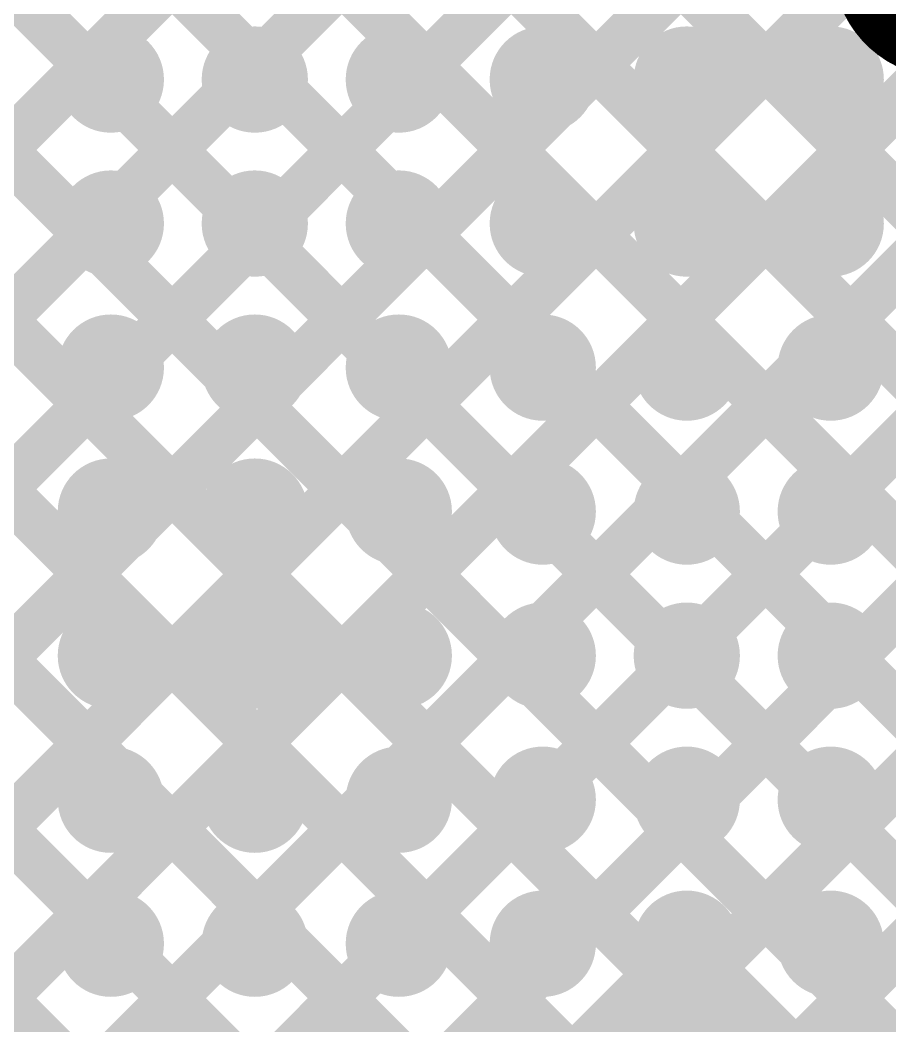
# Model space of a CAD drawing. Header units: millimetres. Extents: x -0.28 to 3.03, y -0.05 to 3.12.
# Drawn here: x 1.0859 to 1.231, y 1.8083 to 1.976 of the extents above; entities that cross this region are included whole.
import ezdxf

# ---------------------------------------------------------------- set-up
doc = ezdxf.new("R2010")
doc.units = ezdxf.units.MM
doc.header["$MEASUREMENT"] = 0
for name, color, linetype in [('BottomLayer', 5, 'Continuous'), ('BottomPaste', 16, 'Continuous'), ('BottomSolder', 6, 'Continuous'), ('TopLayer', 1, 'Continuous'), ('ViaHoleLayer', 16, 'Continuous')]:
    doc.layers.add(name, color=color, linetype=linetype)

# ---------------------------------------------------------------- blocks, each defined once
blk = doc.blocks.new('2835_LED_B_12')
at = {"layer": 'BottomLayer'}
blk.add_hatch(color=5, dxfattribs=at).paths.add_polyline_path([(-0.00069, 0.04606), (0.08829, 0.04606), (0.08829, -0.04606), (-0.00069, -0.04606)])
at = {"layer": 'BottomPaste'}
blk.add_hatch(color=16, dxfattribs=at).paths.add_polyline_path([(-0.00069, 0.04606), (0.08829, 0.04606), (0.08829, -0.04606), (-0.00069, -0.04606)])
at = {"layer": 'BottomSolder'}
blk.add_hatch(color=6, dxfattribs=at).paths.add_polyline_path([(-0.00469, 0.05006), (0.09229, 0.05006), (0.09229, -0.05006), (-0.00469, -0.05006)])

msp = doc.modelspace()

# ---------------------------------------------------------------- hatches: boundary and pattern name
at = {"layer": 'BottomLayer'}
for points in [[(1.02701, 2.06117), (1.03266, 2.06683), (1.27225, 1.82725), (1.26659, 1.82159)], [(1.05838, 2.05809), (1.06403, 2.06375), (1.27532, 1.85246), (1.26966, 1.8468)], [(1.08708, 2.05766), (1.09274, 2.06332), (1.27286, 1.8832), (1.2672, 1.87754)], [(1.11468, 2.05835), (1.12034, 2.06401), (1.27298, 1.91136), (1.26733, 1.90571)], [(1.01696, 2.04293), (1.02262, 2.04859), (1.25588, 1.81533), (1.25023, 1.80967)], [(0.90686, 1.77255), (0.90121, 1.77821), (1.16585, 2.04285), (1.17151, 2.0372)], [(0.96759, 2.03574), (0.97324, 2.0414), (1.24681, 1.76783), (1.24116, 1.76217)], [(0.99548, 2.03614), (1.00113, 2.04179), (1.2495, 1.79343), (1.24384, 1.78777)], [(0.95108, 2.02397), (0.95673, 2.02962), (1.23504, 1.75132), (1.22938, 1.74566)], [(0.92589, 1.7633), (0.92023, 1.76895), (1.17806, 2.02678), (1.18372, 2.02113)], [(0.93354, 1.74266), (0.92788, 1.74831), (1.19862, 2.01905), (1.20427, 2.0134)], [(0.93656, 2.0102), (0.94222, 2.01586), (1.2218, 1.73627), (1.21615, 1.73061)], [(0.92242, 1.99606), (0.92807, 2.00171), (1.20714, 1.72265), (1.20148, 1.71699)], [(0.95367, 1.7345), (0.94801, 1.74016), (1.20669, 1.99885), (1.21235, 1.99319)], [(0.95367, 1.7345), (0.94801, 1.74016), (1.20669, 1.99885), (1.21235, 1.99319)], [(0.96612, 1.71867), (0.96046, 1.72433), (1.22265, 1.98651), (1.2283, 1.98086)], [(0.91024, 1.97995), (0.9159, 1.98561), (1.19102, 1.71048), (1.18537, 1.70482)], [(0.97926, 1.70353), (0.9736, 1.70919), (1.2376, 1.97318), (1.24325, 1.96752)], [(1.00117, 1.69715), (0.99551, 1.70281), (1.24413, 1.95142), (1.24978, 1.94577)], [(1.02275, 1.69045), (1.01709, 1.69611), (1.25075, 1.92976), (1.2564, 1.9241)], [(1.03616, 1.67557), (1.0305, 1.68123), (1.26741, 1.91814), (1.27307, 1.91249)], [(1.06349, 1.67462), (1.05783, 1.68028), (1.26835, 1.89079), (1.274, 1.88514)], [(1.09239, 1.67523), (1.08673, 1.68089), (1.26712, 1.86128), (1.27278, 1.85563)]]:
    msp.add_hatch(color=5, dxfattribs=at).paths.add_polyline_path(points)
h = msp.add_hatch(color=5, dxfattribs=at)
edge = h.paths.add_edge_path()
edge.add_arc((1.10102, 1.96606), 0.00886, 0, 360)
h = msp.add_hatch(color=5, dxfattribs=at)
edge = h.paths.add_edge_path()
edge.add_arc((1.12503, 1.96606), 0.00886, 0, 360)
h = msp.add_hatch(color=5, dxfattribs=at)
edge = h.paths.add_edge_path()
edge.add_arc((1.14905, 1.96606), 0.00886, 0, 360)
h = msp.add_hatch(color=5, dxfattribs=at)
edge = h.paths.add_edge_path()
edge.add_arc((1.17306, 1.96606), 0.00886, 0, 360)
h = msp.add_hatch(color=5, dxfattribs=at)
edge = h.paths.add_edge_path()
edge.add_arc((1.19708, 1.96606), 0.00886, 0, 360)
h = msp.add_hatch(color=5, dxfattribs=at)
edge = h.paths.add_edge_path()
edge.add_arc((1.22109, 1.96606), 0.00886, 0, 360)
h = msp.add_hatch(color=5, dxfattribs=at)
edge = h.paths.add_edge_path()
edge.add_arc((1.10102, 1.94205), 0.00886, 0, 360)
h = msp.add_hatch(color=5, dxfattribs=at)
edge = h.paths.add_edge_path()
edge.add_arc((1.12503, 1.94205), 0.00886, 0, 360)
h = msp.add_hatch(color=5, dxfattribs=at)
edge = h.paths.add_edge_path()
edge.add_arc((1.14905, 1.94205), 0.00886, 0, 360)
h = msp.add_hatch(color=5, dxfattribs=at)
edge = h.paths.add_edge_path()
edge.add_arc((1.17306, 1.94205), 0.00886, 0, 360)
h = msp.add_hatch(color=5, dxfattribs=at)
edge = h.paths.add_edge_path()
edge.add_arc((1.19708, 1.94205), 0.00886, 0, 360)
h = msp.add_hatch(color=5, dxfattribs=at)
edge = h.paths.add_edge_path()
edge.add_arc((1.22109, 1.94205), 0.00886, 0, 360)
h = msp.add_hatch(color=5, dxfattribs=at)
edge = h.paths.add_edge_path()
edge.add_arc((1.10102, 1.91803), 0.00886, 0, 360)
h = msp.add_hatch(color=5, dxfattribs=at)
edge = h.paths.add_edge_path()
edge.add_arc((1.12503, 1.91803), 0.00886, 0, 360)
h = msp.add_hatch(color=5, dxfattribs=at)
edge = h.paths.add_edge_path()
edge.add_arc((1.14905, 1.91803), 0.00886, 0, 360)
h = msp.add_hatch(color=5, dxfattribs=at)
edge = h.paths.add_edge_path()
edge.add_arc((1.17306, 1.91803), 0.00886, 0, 360)
h = msp.add_hatch(color=5, dxfattribs=at)
edge = h.paths.add_edge_path()
edge.add_arc((1.19708, 1.91803), 0.00886, 0, 360)
h = msp.add_hatch(color=5, dxfattribs=at)
edge = h.paths.add_edge_path()
edge.add_arc((1.22109, 1.91803), 0.00886, 0, 360)
h = msp.add_hatch(color=5, dxfattribs=at)
edge = h.paths.add_edge_path()
edge.add_arc((1.10102, 1.89402), 0.00886, 0, 360)
h = msp.add_hatch(color=5, dxfattribs=at)
edge = h.paths.add_edge_path()
edge.add_arc((1.12503, 1.89402), 0.00886, 0, 360)
h = msp.add_hatch(color=5, dxfattribs=at)
edge = h.paths.add_edge_path()
edge.add_arc((1.14905, 1.89402), 0.00886, 0, 360)
h = msp.add_hatch(color=5, dxfattribs=at)
edge = h.paths.add_edge_path()
edge.add_arc((1.17306, 1.89402), 0.00886, 0, 360)
h = msp.add_hatch(color=5, dxfattribs=at)
edge = h.paths.add_edge_path()
edge.add_arc((1.19708, 1.89402), 0.00886, 0, 360)
h = msp.add_hatch(color=5, dxfattribs=at)
edge = h.paths.add_edge_path()
edge.add_arc((1.22109, 1.89402), 0.00886, 0, 360)
h = msp.add_hatch(color=5, dxfattribs=at)
edge = h.paths.add_edge_path()
edge.add_arc((1.10102, 1.87), 0.00886, 0, 360)
h = msp.add_hatch(color=5, dxfattribs=at)
edge = h.paths.add_edge_path()
edge.add_arc((1.12503, 1.87), 0.00886, 0, 360)
h = msp.add_hatch(color=5, dxfattribs=at)
edge = h.paths.add_edge_path()
edge.add_arc((1.14905, 1.87), 0.00886, 0, 360)
h = msp.add_hatch(color=5, dxfattribs=at)
edge = h.paths.add_edge_path()
edge.add_arc((1.17306, 1.87), 0.00886, 0, 360)
h = msp.add_hatch(color=5, dxfattribs=at)
edge = h.paths.add_edge_path()
edge.add_arc((1.19708, 1.87), 0.00886, 0, 360)
h = msp.add_hatch(color=5, dxfattribs=at)
edge = h.paths.add_edge_path()
edge.add_arc((1.22109, 1.87), 0.00886, 0, 360)
h = msp.add_hatch(color=5, dxfattribs=at)
edge = h.paths.add_edge_path()
edge.add_arc((1.10102, 1.84598), 0.00886, 0, 360)
h = msp.add_hatch(color=5, dxfattribs=at)
edge = h.paths.add_edge_path()
edge.add_arc((1.12503, 1.84598), 0.00886, 0, 360)
h = msp.add_hatch(color=5, dxfattribs=at)
edge = h.paths.add_edge_path()
edge.add_arc((1.14905, 1.84598), 0.00886, 0, 360)
h = msp.add_hatch(color=5, dxfattribs=at)
edge = h.paths.add_edge_path()
edge.add_arc((1.17306, 1.84598), 0.00886, 0, 360)
h = msp.add_hatch(color=5, dxfattribs=at)
edge = h.paths.add_edge_path()
edge.add_arc((1.19708, 1.84598), 0.00886, 0, 360)
h = msp.add_hatch(color=5, dxfattribs=at)
edge = h.paths.add_edge_path()
edge.add_arc((1.22109, 1.84598), 0.00886, 0, 360)
h = msp.add_hatch(color=5, dxfattribs=at)
edge = h.paths.add_edge_path()
edge.add_arc((1.10102, 1.82197), 0.00886, 0, 360)
h = msp.add_hatch(color=5, dxfattribs=at)
edge = h.paths.add_edge_path()
edge.add_arc((1.12503, 1.82197), 0.00886, 0, 360)
h = msp.add_hatch(color=5, dxfattribs=at)
edge = h.paths.add_edge_path()
edge.add_arc((1.14905, 1.82197), 0.00886, 0, 360)
h = msp.add_hatch(color=5, dxfattribs=at)
edge = h.paths.add_edge_path()
edge.add_arc((1.17306, 1.82197), 0.00886, 0, 360)
h = msp.add_hatch(color=5, dxfattribs=at)
edge = h.paths.add_edge_path()
edge.add_arc((1.19708, 1.82197), 0.00886, 0, 360)
h = msp.add_hatch(color=5, dxfattribs=at)
edge = h.paths.add_edge_path()
edge.add_arc((1.22109, 1.82197), 0.00886, 0, 360)
at = {"layer": 'TopLayer'}
for points in [[(1.05329, 2.06317), (1.05895, 2.06883), (1.27532, 1.85246), (1.26966, 1.8468)], [(1.08158, 2.06317), (1.08723, 2.06883), (1.27286, 1.8832), (1.2672, 1.87754)], [(1.10986, 2.06317), (1.11552, 2.06883), (1.27298, 1.91136), (1.26733, 1.90571)], [(1.02701, 2.06117), (1.03266, 2.06683), (1.27225, 1.82725), (1.26659, 1.82159)], [(1.00536, 2.05453), (1.01102, 2.06019), (1.25588, 1.81533), (1.25023, 1.80967)], [(0.98564, 2.04598), (0.99129, 2.05163), (1.2495, 1.79343), (1.24384, 1.78777)], [(0.90676, 1.77245), (0.90111, 1.77811), (1.16585, 2.04285), (1.17151, 2.0372)], [(0.96774, 2.03558), (0.9734, 2.04124), (1.2422, 1.77244), (1.23654, 1.76679)], [(0.91766, 1.75506), (0.912, 1.76072), (1.17806, 2.02678), (1.18372, 2.02113)], [(0.9536, 2.02144), (0.95926, 2.0271), (1.22822, 1.75813), (1.22257, 1.75248)], [(0.93005, 1.73917), (0.92439, 1.74483), (1.19862, 2.01905), (1.20427, 2.0134)], [(0.93946, 2.0073), (0.94512, 2.01295), (1.21165, 1.74643), (1.20599, 1.74077)], [(0.92532, 1.99316), (0.93098, 1.99881), (1.20387, 1.72592), (1.19821, 1.72026)], [(0.94389, 1.72473), (0.93823, 1.73038), (1.20669, 1.99885), (1.21235, 1.99319)], [(0.94389, 1.72473), (0.93823, 1.73038), (1.20669, 1.99885), (1.21235, 1.99319)], [(0.95916, 1.71171), (0.9535, 1.71737), (1.22265, 1.98651), (1.2283, 1.98086)], [(0.91118, 1.97901), (0.91683, 1.98467), (1.18313, 1.71838), (1.17747, 1.71272)], [(0.9759, 1.70016), (0.97024, 1.70582), (1.2376, 1.97318), (1.24325, 1.96752)], [(0.99419, 1.69017), (0.98853, 1.69583), (1.24413, 1.95142), (1.24978, 1.94577)], [(1.01419, 1.68189), (1.00853, 1.68755), (1.25075, 1.92976), (1.2564, 1.9241)], [(1.03616, 1.67557), (1.0305, 1.68123), (1.26741, 1.91814), (1.27307, 1.91249)], [(1.06051, 1.67164), (1.05485, 1.6773), (1.26835, 1.89079), (1.274, 1.88514)], [(1.08801, 1.67086), (1.08236, 1.67652), (1.26712, 1.86128), (1.27278, 1.85563)]]:
    msp.add_hatch(color=1, dxfattribs=at).paths.add_polyline_path(points)
h = msp.add_hatch(color=1, dxfattribs=at)
edge = h.paths.add_edge_path()
edge.add_arc((1.10102, 1.96606), 0.00886, 0, 360)
h = msp.add_hatch(color=1, dxfattribs=at)
edge = h.paths.add_edge_path()
edge.add_arc((1.12503, 1.96606), 0.00886, 0, 360)
h = msp.add_hatch(color=1, dxfattribs=at)
edge = h.paths.add_edge_path()
edge.add_arc((1.14905, 1.96606), 0.00886, 0, 360)
h = msp.add_hatch(color=1, dxfattribs=at)
edge = h.paths.add_edge_path()
edge.add_arc((1.17306, 1.96606), 0.00886, 0, 360)
h = msp.add_hatch(color=1, dxfattribs=at)
edge = h.paths.add_edge_path()
edge.add_arc((1.19708, 1.96606), 0.00886, 0, 360)
h = msp.add_hatch(color=1, dxfattribs=at)
edge = h.paths.add_edge_path()
edge.add_arc((1.22109, 1.96606), 0.00886, 0, 360)
h = msp.add_hatch(color=1, dxfattribs=at)
edge = h.paths.add_edge_path()
edge.add_arc((1.10102, 1.94205), 0.00886, 0, 360)
h = msp.add_hatch(color=1, dxfattribs=at)
edge = h.paths.add_edge_path()
edge.add_arc((1.12503, 1.94205), 0.00886, 0, 360)
h = msp.add_hatch(color=1, dxfattribs=at)
edge = h.paths.add_edge_path()
edge.add_arc((1.14905, 1.94205), 0.00886, 0, 360)
h = msp.add_hatch(color=1, dxfattribs=at)
edge = h.paths.add_edge_path()
edge.add_arc((1.17306, 1.94205), 0.00886, 0, 360)
h = msp.add_hatch(color=1, dxfattribs=at)
edge = h.paths.add_edge_path()
edge.add_arc((1.19708, 1.94205), 0.00886, 0, 360)
h = msp.add_hatch(color=1, dxfattribs=at)
edge = h.paths.add_edge_path()
edge.add_arc((1.22109, 1.94205), 0.00886, 0, 360)
h = msp.add_hatch(color=1, dxfattribs=at)
edge = h.paths.add_edge_path()
edge.add_arc((1.10102, 1.91803), 0.00886, 0, 360)
h = msp.add_hatch(color=1, dxfattribs=at)
edge = h.paths.add_edge_path()
edge.add_arc((1.12503, 1.91803), 0.00886, 0, 360)
h = msp.add_hatch(color=1, dxfattribs=at)
edge = h.paths.add_edge_path()
edge.add_arc((1.14905, 1.91803), 0.00886, 0, 360)
h = msp.add_hatch(color=1, dxfattribs=at)
edge = h.paths.add_edge_path()
edge.add_arc((1.17306, 1.91803), 0.00886, 0, 360)
h = msp.add_hatch(color=1, dxfattribs=at)
edge = h.paths.add_edge_path()
edge.add_arc((1.19708, 1.91803), 0.00886, 0, 360)
h = msp.add_hatch(color=1, dxfattribs=at)
edge = h.paths.add_edge_path()
edge.add_arc((1.22109, 1.91803), 0.00886, 0, 360)
h = msp.add_hatch(color=1, dxfattribs=at)
edge = h.paths.add_edge_path()
edge.add_arc((1.10102, 1.89402), 0.00886, 0, 360)
h = msp.add_hatch(color=1, dxfattribs=at)
edge = h.paths.add_edge_path()
edge.add_arc((1.12503, 1.89402), 0.00886, 0, 360)
h = msp.add_hatch(color=1, dxfattribs=at)
edge = h.paths.add_edge_path()
edge.add_arc((1.14905, 1.89402), 0.00886, 0, 360)
h = msp.add_hatch(color=1, dxfattribs=at)
edge = h.paths.add_edge_path()
edge.add_arc((1.17306, 1.89402), 0.00886, 0, 360)
h = msp.add_hatch(color=1, dxfattribs=at)
edge = h.paths.add_edge_path()
edge.add_arc((1.19708, 1.89402), 0.00886, 0, 360)
h = msp.add_hatch(color=1, dxfattribs=at)
edge = h.paths.add_edge_path()
edge.add_arc((1.22109, 1.89402), 0.00886, 0, 360)
h = msp.add_hatch(color=1, dxfattribs=at)
edge = h.paths.add_edge_path()
edge.add_arc((1.10102, 1.87), 0.00886, 0, 360)
h = msp.add_hatch(color=1, dxfattribs=at)
edge = h.paths.add_edge_path()
edge.add_arc((1.12503, 1.87), 0.00886, 0, 360)
h = msp.add_hatch(color=1, dxfattribs=at)
edge = h.paths.add_edge_path()
edge.add_arc((1.14905, 1.87), 0.00886, 0, 360)
h = msp.add_hatch(color=1, dxfattribs=at)
edge = h.paths.add_edge_path()
edge.add_arc((1.17306, 1.87), 0.00886, 0, 360)
h = msp.add_hatch(color=1, dxfattribs=at)
edge = h.paths.add_edge_path()
edge.add_arc((1.19708, 1.87), 0.00886, 0, 360)
h = msp.add_hatch(color=1, dxfattribs=at)
edge = h.paths.add_edge_path()
edge.add_arc((1.22109, 1.87), 0.00886, 0, 360)
h = msp.add_hatch(color=1, dxfattribs=at)
edge = h.paths.add_edge_path()
edge.add_arc((1.10102, 1.84598), 0.00886, 0, 360)
h = msp.add_hatch(color=1, dxfattribs=at)
edge = h.paths.add_edge_path()
edge.add_arc((1.12503, 1.84598), 0.00886, 0, 360)
h = msp.add_hatch(color=1, dxfattribs=at)
edge = h.paths.add_edge_path()
edge.add_arc((1.14905, 1.84598), 0.00886, 0, 360)
h = msp.add_hatch(color=1, dxfattribs=at)
edge = h.paths.add_edge_path()
edge.add_arc((1.17306, 1.84598), 0.00886, 0, 360)
h = msp.add_hatch(color=1, dxfattribs=at)
edge = h.paths.add_edge_path()
edge.add_arc((1.19708, 1.84598), 0.00886, 0, 360)
h = msp.add_hatch(color=1, dxfattribs=at)
edge = h.paths.add_edge_path()
edge.add_arc((1.22109, 1.84598), 0.00886, 0, 360)
h = msp.add_hatch(color=1, dxfattribs=at)
edge = h.paths.add_edge_path()
edge.add_arc((1.10102, 1.82197), 0.00886, 0, 360)
h = msp.add_hatch(color=1, dxfattribs=at)
edge = h.paths.add_edge_path()
edge.add_arc((1.12503, 1.82197), 0.00886, 0, 360)
h = msp.add_hatch(color=1, dxfattribs=at)
edge = h.paths.add_edge_path()
edge.add_arc((1.14905, 1.82197), 0.00886, 0, 360)
h = msp.add_hatch(color=1, dxfattribs=at)
edge = h.paths.add_edge_path()
edge.add_arc((1.17306, 1.82197), 0.00886, 0, 360)
h = msp.add_hatch(color=1, dxfattribs=at)
edge = h.paths.add_edge_path()
edge.add_arc((1.19708, 1.82197), 0.00886, 0, 360)
h = msp.add_hatch(color=1, dxfattribs=at)
edge = h.paths.add_edge_path()
edge.add_arc((1.22109, 1.82197), 0.00886, 0, 360)
at = {"layer": 'ViaHoleLayer'}
h = msp.add_hatch(color=16, dxfattribs=at)
edge = h.paths.add_edge_path()
edge.add_arc((1.10102, 1.96606), 0.00591, 0, 360)
h = msp.add_hatch(color=16, dxfattribs=at)
edge = h.paths.add_edge_path()
edge.add_arc((1.12503, 1.96606), 0.00591, 0, 360)
h = msp.add_hatch(color=16, dxfattribs=at)
edge = h.paths.add_edge_path()
edge.add_arc((1.14905, 1.96606), 0.00591, 0, 360)
h = msp.add_hatch(color=16, dxfattribs=at)
edge = h.paths.add_edge_path()
edge.add_arc((1.17306, 1.96606), 0.00591, 0, 360)
h = msp.add_hatch(color=16, dxfattribs=at)
edge = h.paths.add_edge_path()
edge.add_arc((1.19708, 1.96606), 0.00591, 0, 360)
h = msp.add_hatch(color=16, dxfattribs=at)
edge = h.paths.add_edge_path()
edge.add_arc((1.22109, 1.96606), 0.00591, 0, 360)
h = msp.add_hatch(color=16, dxfattribs=at)
edge = h.paths.add_edge_path()
edge.add_arc((1.10102, 1.94205), 0.00591, 0, 360)
h = msp.add_hatch(color=16, dxfattribs=at)
edge = h.paths.add_edge_path()
edge.add_arc((1.12503, 1.94205), 0.00591, 0, 360)
h = msp.add_hatch(color=16, dxfattribs=at)
edge = h.paths.add_edge_path()
edge.add_arc((1.14905, 1.94205), 0.00591, 0, 360)
h = msp.add_hatch(color=16, dxfattribs=at)
edge = h.paths.add_edge_path()
edge.add_arc((1.17306, 1.94205), 0.00591, 0, 360)
h = msp.add_hatch(color=16, dxfattribs=at)
edge = h.paths.add_edge_path()
edge.add_arc((1.19708, 1.94205), 0.00591, 0, 360)
h = msp.add_hatch(color=16, dxfattribs=at)
edge = h.paths.add_edge_path()
edge.add_arc((1.22109, 1.94205), 0.00591, 0, 360)
h = msp.add_hatch(color=16, dxfattribs=at)
edge = h.paths.add_edge_path()
edge.add_arc((1.10102, 1.91803), 0.00591, 0, 360)
h = msp.add_hatch(color=16, dxfattribs=at)
edge = h.paths.add_edge_path()
edge.add_arc((1.12503, 1.91803), 0.00591, 0, 360)
h = msp.add_hatch(color=16, dxfattribs=at)
edge = h.paths.add_edge_path()
edge.add_arc((1.14905, 1.91803), 0.00591, 0, 360)
h = msp.add_hatch(color=16, dxfattribs=at)
edge = h.paths.add_edge_path()
edge.add_arc((1.17306, 1.91803), 0.00591, 0, 360)
h = msp.add_hatch(color=16, dxfattribs=at)
edge = h.paths.add_edge_path()
edge.add_arc((1.19708, 1.91803), 0.00591, 0, 360)
h = msp.add_hatch(color=16, dxfattribs=at)
edge = h.paths.add_edge_path()
edge.add_arc((1.22109, 1.91803), 0.00591, 0, 360)
h = msp.add_hatch(color=16, dxfattribs=at)
edge = h.paths.add_edge_path()
edge.add_arc((1.10102, 1.89402), 0.00591, 0, 360)
h = msp.add_hatch(color=16, dxfattribs=at)
edge = h.paths.add_edge_path()
edge.add_arc((1.12503, 1.89402), 0.00591, 0, 360)
h = msp.add_hatch(color=16, dxfattribs=at)
edge = h.paths.add_edge_path()
edge.add_arc((1.14905, 1.89402), 0.00591, 0, 360)
h = msp.add_hatch(color=16, dxfattribs=at)
edge = h.paths.add_edge_path()
edge.add_arc((1.17306, 1.89402), 0.00591, 0, 360)
h = msp.add_hatch(color=16, dxfattribs=at)
edge = h.paths.add_edge_path()
edge.add_arc((1.19708, 1.89402), 0.00591, 0, 360)
h = msp.add_hatch(color=16, dxfattribs=at)
edge = h.paths.add_edge_path()
edge.add_arc((1.22109, 1.89402), 0.00591, 0, 360)
h = msp.add_hatch(color=16, dxfattribs=at)
edge = h.paths.add_edge_path()
edge.add_arc((1.10102, 1.87), 0.00591, 0, 360)
h = msp.add_hatch(color=16, dxfattribs=at)
edge = h.paths.add_edge_path()
edge.add_arc((1.12503, 1.87), 0.00591, 0, 360)
h = msp.add_hatch(color=16, dxfattribs=at)
edge = h.paths.add_edge_path()
edge.add_arc((1.14905, 1.87), 0.00591, 0, 360)
h = msp.add_hatch(color=16, dxfattribs=at)
edge = h.paths.add_edge_path()
edge.add_arc((1.17306, 1.87), 0.00591, 0, 360)
h = msp.add_hatch(color=16, dxfattribs=at)
edge = h.paths.add_edge_path()
edge.add_arc((1.19708, 1.87), 0.00591, 0, 360)
h = msp.add_hatch(color=16, dxfattribs=at)
edge = h.paths.add_edge_path()
edge.add_arc((1.22109, 1.87), 0.00591, 0, 360)
h = msp.add_hatch(color=16, dxfattribs=at)
edge = h.paths.add_edge_path()
edge.add_arc((1.10102, 1.84598), 0.00591, 0, 360)
h = msp.add_hatch(color=16, dxfattribs=at)
edge = h.paths.add_edge_path()
edge.add_arc((1.12503, 1.84598), 0.00591, 0, 360)
h = msp.add_hatch(color=16, dxfattribs=at)
edge = h.paths.add_edge_path()
edge.add_arc((1.14905, 1.84598), 0.00591, 0, 360)
h = msp.add_hatch(color=16, dxfattribs=at)
edge = h.paths.add_edge_path()
edge.add_arc((1.17306, 1.84598), 0.00591, 0, 360)
h = msp.add_hatch(color=16, dxfattribs=at)
edge = h.paths.add_edge_path()
edge.add_arc((1.19708, 1.84598), 0.00591, 0, 360)
h = msp.add_hatch(color=16, dxfattribs=at)
edge = h.paths.add_edge_path()
edge.add_arc((1.22109, 1.84598), 0.00591, 0, 360)
h = msp.add_hatch(color=16, dxfattribs=at)
edge = h.paths.add_edge_path()
edge.add_arc((1.10102, 1.82197), 0.00591, 0, 360)
h = msp.add_hatch(color=16, dxfattribs=at)
edge = h.paths.add_edge_path()
edge.add_arc((1.12503, 1.82197), 0.00591, 0, 360)
h = msp.add_hatch(color=16, dxfattribs=at)
edge = h.paths.add_edge_path()
edge.add_arc((1.14905, 1.82197), 0.00591, 0, 360)
h = msp.add_hatch(color=16, dxfattribs=at)
edge = h.paths.add_edge_path()
edge.add_arc((1.17306, 1.82197), 0.00591, 0, 360)
h = msp.add_hatch(color=16, dxfattribs=at)
edge = h.paths.add_edge_path()
edge.add_arc((1.19708, 1.82197), 0.00591, 0, 360)
h = msp.add_hatch(color=16, dxfattribs=at)
edge = h.paths.add_edge_path()
edge.add_arc((1.22109, 1.82197), 0.00591, 0, 360)

# ---------------------------------------------------------------- linework, layer by layer
at = {"layer": 'BottomLayer', "const_width": 0.008}
msp.add_lwpolyline([(1.24395, 1.97078, -0.563191), (1.22581, 1.98892)], format="xyb", dxfattribs=at)
msp.add_lwpolyline([(1.24395, 1.97078, -0.563191), (1.22581, 1.98892)], format="xyb", dxfattribs=at)
at = {"layer": 'TopLayer', "const_width": 0.008}
msp.add_lwpolyline([(1.24395, 1.97078, -0.563191), (1.22581, 1.98892)], format="xyb", dxfattribs=at)
msp.add_lwpolyline([(1.24395, 1.97078, -0.563191), (1.22581, 1.98892)], format="xyb", dxfattribs=at)

# ---------------------------------------------------------------- block references
at = {"rotation": 135}
msp.add_blockref('2835_LED_B_12', (1.227, 1.72691), dxfattribs=at)

doc.saveas('drawing.dxf')
